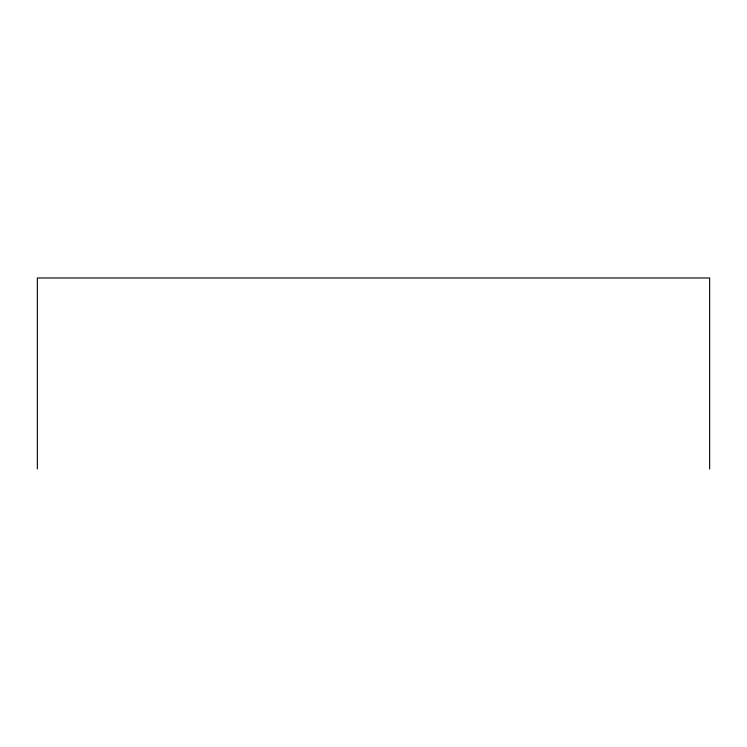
<?xml version="1.0" encoding="UTF-8"?>
<svg xmlns="http://www.w3.org/2000/svg" width="747" height="747" viewBox="0 0 747 747"><rect width="100%" height="100%" fill="white"/><g stroke="black" fill="none" stroke-linecap="round" stroke-linejoin="round"><path stroke-width="1.12" d="M709.65 469.023L709.65 277.977L37.35 277.977L37.35 469.023"/></g></svg>
